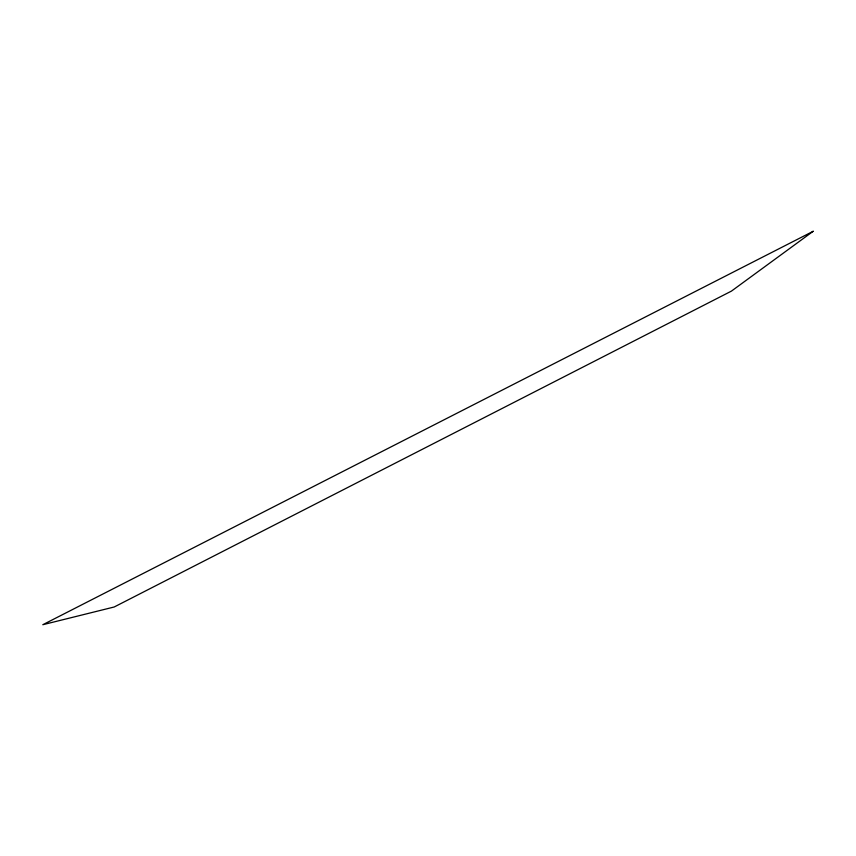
<?xml version="1.0" encoding="UTF-8"?>
<svg xmlns="http://www.w3.org/2000/svg" width="856" height="856" viewBox="0 0 856 856"><rect width="100%" height="100%" fill="white"/><g stroke="black" fill="none" stroke-linecap="round" stroke-linejoin="round"><path stroke-width="1.28" d="M813.2 231.281L731.441 291.104L114.201 606.99L42.8 624.72L813.2 231.281"/></g></svg>
